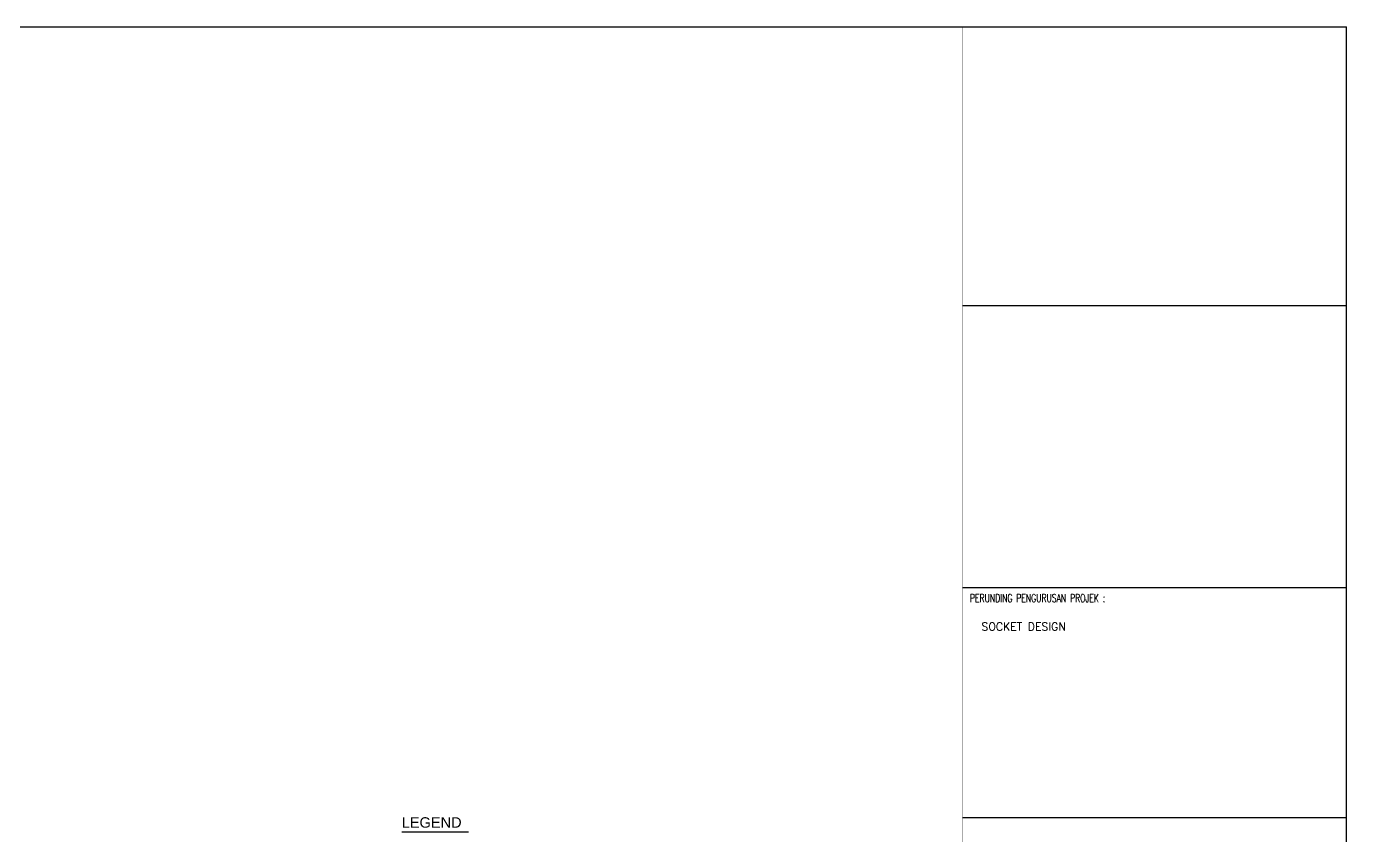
# Model space of a CAD drawing. Header units: inches. Extents: x 16928 to 514628, y -1471 to 241387.
# Drawn here: x 194026 to 241459, y 36029 to 65122 of the extents above; entities that cross this region are included whole.
import ezdxf

# ---------------------------------------------------------------- set-up
doc = ezdxf.new("R2010")
doc.units = ezdxf.units.IN
doc.header["$MEASUREMENT"] = 0
for name, color, linetype in [('dmension', 4, 'Continuous'), ('dxt_text', 4, 'Continuous'), ('LAMPU', 7, 'Continuous'), ('t.block', 4, 'Continuous'), ('TB', 8, 'Continuous')]:
    doc.layers.add(name, color=color, linetype=linetype)
doc.styles.add('ARIAL', font='romans.shx', dxfattribs={"height": 2})
doc.styles.add('ARIAL2', font='arial.ttf', dxfattribs={"height": 200})
doc.styles.add('TEXT25', font='SIMPLEX.shx', dxfattribs={"width": 0.7, "height": 62.5})

msp = doc.modelspace()

# ---------------------------------------------------------------- linework, layer by layer
at = {"layer": 'dmension', "ltscale": 100, "const_width": 23}
msp.add_lwpolyline([(227659, 65110), (227659, 247), (241448, 247), (241448, 65110), (227659, 65110)], dxfattribs=at)
at = {"layer": 'LAMPU', "color": 1, "linetype": 'Continuous'}
msp.add_line((207517, 36168), (209915, 36168), dxfattribs=at)
at = {"layer": 't.block', "color": 7, "linetype": 'Continuous'}
msp.add_line((241448, 65110), (241448, 247), dxfattribs=at)
at = {"layer": 't.block', "color": 7}
for p, q in [((241455, 55072), (227660, 55072)), ((241455, 44938), (227660, 44938)), ((241455, 36666), (227660, 36666))]:
    msp.add_line(p, q, dxfattribs=at)
at = {"layer": 't.block', "color": 7, "ltscale": 0.5}
msp.add_lwpolyline([(241448, 247), (146593, 247), (146593, 65110), (241448, 65110)], close=True, dxfattribs=at)

# ---------------------------------------------------------------- texts
at = {"layer": 'dxt_text', "style": 'TEXT25', "width": 0.7}
msp.add_text('PERUNDING PENGURUSAN PROJEK :', height=287.51, dxfattribs=at).set_placement((227927, 44424))
at = {"layer": 'LAMPU', "style": 'ARIAL2'}
msp.add_text('LEGEND', height=374.8, dxfattribs=at).set_placement((207510, 36314))
at = {"layer": 'TB', "color": 4, "linetype": 'Continuous', "insert": (228341, 43687), "char_height": 287.51, "width": 5132.08, "attachment_point": 1, "style": 'ARIAL'}
msp.add_mtext('SOCKET DESIGN ', dxfattribs=at)

doc.saveas('drawing.dxf')
